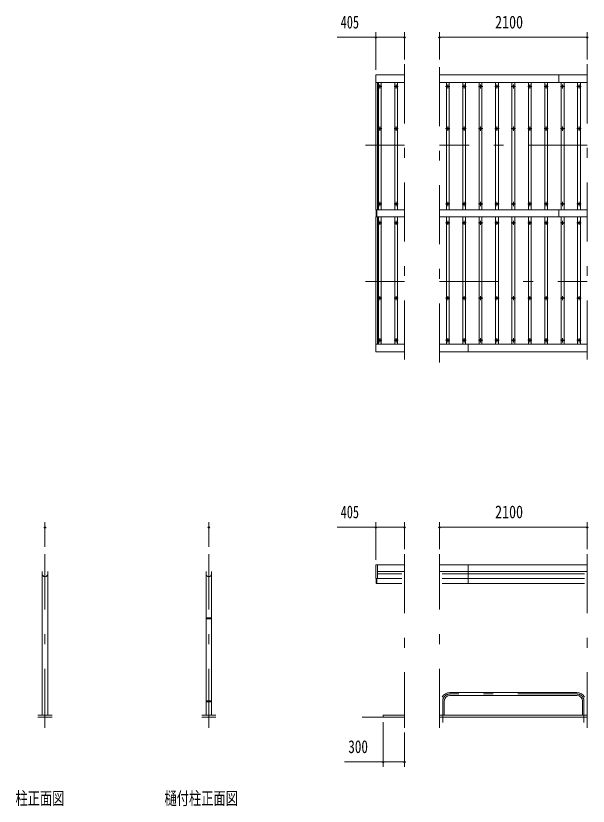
# Model space of a CAD drawing. Units: millimetres, scale not verified. Extents: x -30294 to 30299, y -14700 to 14700.
# Drawn here: x -30294 to -22153, y 1862 to 13103 of the extents above; entities that cross this region are included whole.
import ezdxf
from ezdxf.enums import TextEntityAlignment as Align

# ---------------------------------------------------------------- set-up
doc = ezdxf.new("R2010")
doc.units = ezdxf.units.MM
doc.header["$LTSCALE"] = 70
doc.linetypes.add('USER3', pattern=[24, 12, -5, 2, -5])
for name, color, linetype, lineweight in [('0-2_1-0BOLD', 7, 'Continuous', 18), ('0-3_1-2CENTER', 3, 'USER3', 18), ('0-4_1-4THIN', 4, 'Continuous', 18), ('0-5_1-5DIM', 3, 'Continuous', 18)]:
    doc.layers.add(name, color=color, linetype=linetype, lineweight=lineweight)
doc.styles.add('ＭＳ ゴシック', font='')
doc.styles.get('ＭＳ ゴシック').set_extended_font_data('MS Gothic')

msp = doc.modelspace()

# ---------------------------------------------------------------- linework, layer by layer
at = {"layer": '0-2_1-0BOLD'}
for p, q in [((-22167.38, 12262.54), (-24267.39, 12262.54)), ((-22572.39, 12152.54), (-22572.39, 12262.54)), ((-24767.38, 12152.54), (-25172.38, 12152.54)), ((-25147.38, 12152.54), (-25147.38, 10343.05)), ((-24267.39, 12152.54), (-22167.38, 12152.54)), ((-25167.38, 10242.02), (-25167.38, 10343.05)), ((-25157.38, 10343.05), (-25157.38, 10242.02)), ((-24267.39, 10343.05), (-22167.38, 10343.05)), ((-22572.39, 10343.06), (-22572.39, 10242.02)), ((-25147.38, 10242.02), (-25147.38, 8432.54)), ((-22167.38, 10242.02), (-24267.39, 10242.02)), ((-25172.38, 8432.54), (-24767.38, 8432.54)), ((-22167.38, 8432.54), (-24267.39, 8432.54)), ((-23862.38, 8432.54), (-23862.38, 8322.54)), ((-24267.39, 8322.54), (-22167.38, 8322.54)), ((-25147.39, 5101.42), (-25147.39, 5295.54)), ((-22167.38, 5295.54), (-24267.39, 5295.54)), ((-23862.38, 5030.38), (-23862.38, 5295.54)), ((-29916.72, 3157.54), (-29916.72, 5201.58)), ((-29840.41, 5201.58), (-29840.41, 3157.54)), ((-27586.99, 4541.07), (-27586.99, 5201.58)), ((-27510.69, 5201.58), (-27510.69, 4541.07)), ((-24767.38, 5201.58), (-25147.39, 5201.58)), ((-24267.39, 5201.58), (-22167.38, 5201.58)), ((-25167.39, 5030.38), (-25167.39, 5101.42)), ((-25157.39, 5101.42), (-25157.39, 5030.38)), ((-25147.39, 5167.04), (-24805.53, 5167.04)), ((-22205.53, 5167.04), (-24229.23, 5167.04)), ((-24229.23, 5101.42), (-22205.53, 5101.42)), ((-25167.39, 5030.38), (-24805.53, 5030.38)), ((-24229.23, 5030.38), (-22205.53, 5030.38)), ((-27586.99, 3361.93), (-27586.99, 4525.08)), ((-27551.89, 4541.07), (-27551.89, 4525.08)), ((-27551.89, 4533.08), (-27545.79, 4533.08)), ((-27545.79, 4525.08), (-27545.79, 4541.07)), ((-27510.69, 4525.08), (-27510.69, 3361.93)), ((-24121.03, 3478.89), (-22313.73, 3478.89)), ((-22313.73, 3436.19), (-24121.03, 3436.19)), ((-27586.99, 3157.54), (-27586.99, 3345.93)), ((-27551.89, 3361.93), (-27551.89, 3345.93)), ((-27551.89, 3353.93), (-27545.79, 3353.93)), ((-27545.79, 3345.93), (-27545.79, 3361.93)), ((-27510.69, 3345.93), (-27510.69, 3157.54)), ((-24199.68, 3357.54), (-24199.68, 3157.54)), ((-22235.08, 3157.54), (-22235.08, 3357.54)), ((-29778.57, 3157.54), (-29978.57, 3157.54)), ((-27648.84, 3157.54), (-27448.84, 3157.54)), ((-22167.38, 3157.54), (-24267.39, 3157.54)), ((-29978.57, 3127.54), (-29778.57, 3127.54)), ((-27448.84, 3127.54), (-27648.84, 3127.54)), ((-24767.38, 3127.54), (-25367.39, 3127.54)), ((-24267.39, 3127.54), (-22167.38, 3127.54))]:
    msp.add_line(p, q, dxfattribs=at)
for points in [[(-24767.38, 10343.05), (-25172.38, 10343.05), (-25172.38, 12262.54), (-24767.38, 12262.54)], [(-24767.38, 8322.54), (-25172.38, 8322.54), (-25172.38, 10242.02), (-24767.38, 10242.02)], [(-24805.53, 5101.42), (-25172.38, 5101.42), (-25172.38, 5295.54), (-24767.38, 5295.54)], [(-24767.38, 3157.54), (-25067.38, 3157.54), (-25067.38, 3127.54)]]:
    msp.add_lwpolyline(points, dxfattribs=at)
for points in [[(-27588.59, 4525.08), (-27509.09, 4525.08), (-27509.09, 4541.07), (-27588.59, 4541.07)], [(-27588.59, 3345.93), (-27509.09, 3345.93), (-27509.09, 3361.93), (-27588.59, 3361.93)]]:
    msp.add_lwpolyline(points, close=True, dxfattribs=at)
for centre in [(-25117.38, 12097.53), (-24884.05, 12097.54), (-24150.72, 12097.54), (-23917.38, 12097.54), (-23684.05, 12097.54), (-23450.72, 12097.54), (-23217.38, 12097.54), (-22984.05, 12097.54), (-22750.72, 12097.54), (-22517.38, 12097.54), (-22284.05, 12097.54), (-25117.38, 11497.53), (-24884.05, 11497.54), (-24150.72, 11497.54), (-23917.38, 11497.54), (-23684.05, 11497.54), (-23450.72, 11497.54), (-23217.38, 11497.54), (-22984.05, 11497.54), (-22750.72, 11497.54), (-22517.38, 11497.54), (-22284.05, 11497.54), (-25117.38, 10427.54), (-24884.05, 10427.54), (-24150.72, 10427.54), (-23917.38, 10427.54), (-23684.05, 10427.54), (-23450.72, 10427.54), (-23217.38, 10427.54), (-22984.05, 10427.54), (-22750.72, 10427.54), (-22517.38, 10427.54), (-22284.05, 10427.54), (-25117.38, 10157.54), (-24884.05, 10157.54), (-24150.72, 10157.54), (-23917.38, 10157.54), (-23684.05, 10157.54), (-23450.72, 10157.54), (-23217.38, 10157.54), (-22984.05, 10157.54), (-22750.72, 10157.54), (-22517.38, 10157.54), (-22284.05, 10157.54), (-25117.38, 9087.54), (-24884.05, 9087.55), (-24150.72, 9087.55), (-23917.38, 9087.55), (-23684.05, 9087.55), (-23450.72, 9087.55), (-23217.38, 9087.55), (-22984.05, 9087.55), (-22750.72, 9087.55), (-22517.38, 9087.55), (-22284.05, 9087.55), (-25117.38, 8487.54), (-24884.05, 8487.55), (-24150.72, 8487.55), (-23917.38, 8487.55), (-23684.05, 8487.55), (-23450.72, 8487.55), (-23217.38, 8487.55), (-22984.05, 8487.55), (-22750.72, 8487.55), (-22517.38, 8487.55), (-22284.05, 8487.55)]:
    msp.add_circle(centre, 10, dxfattribs=at)
for centre, radius, start, end in [((-29878.57, 5163.43), 38.15, 180, 0), ((-27548.84, 5163.43), 38.15, 180, 0), ((-24121.03, 3357.54), 121.35, 90, 153.08894), ((-24121.03, 3357.54), 78.65, 90, 180), ((-22313.73, 3357.54), 121.35, 26.92177, 90), ((-22313.73, 3357.54), 78.65, 0, 90)]:
    msp.add_arc(centre, radius, start, end, dxfattribs=at)
at = {"layer": '0-3_1-2CENTER'}
for p, q in [((-24767.38, 12412.54), (-24767.38, 8172.53)), ((-24267.39, 8172.53), (-24267.39, 12412.54)), ((-22167.38, 12412.54), (-22167.38, 8172.53)), ((-25087.39, 12097.53), (-25147.39, 12097.53)), ((-25117.38, 12127.53), (-25117.38, 12067.54)), ((-24854.05, 12097.54), (-24914.05, 12097.54)), ((-24884.05, 12127.54), (-24884.05, 12067.54)), ((-24120.72, 12097.54), (-24180.72, 12097.54)), ((-24150.72, 12067.54), (-24150.72, 12127.54)), ((-23887.39, 12097.54), (-23947.39, 12097.54)), ((-23917.38, 12127.54), (-23917.38, 12067.54)), ((-23654.06, 12097.54), (-23714.05, 12097.54)), ((-23684.05, 12067.54), (-23684.05, 12127.54)), ((-23420.72, 12097.54), (-23480.72, 12097.54)), ((-23450.72, 12127.54), (-23450.72, 12067.54)), ((-23187.39, 12097.54), (-23247.39, 12097.54)), ((-23217.38, 12067.54), (-23217.38, 12127.54)), ((-22954.06, 12097.54), (-23014.05, 12097.54)), ((-22984.05, 12127.54), (-22984.05, 12067.54)), ((-22720.72, 12097.54), (-22780.72, 12097.54)), ((-22750.72, 12067.54), (-22750.72, 12127.54)), ((-22487.39, 12097.54), (-22547.39, 12097.54)), ((-22517.38, 12127.54), (-22517.38, 12067.54)), ((-22254.06, 12097.54), (-22314.05, 12097.54)), ((-22284.05, 12067.54), (-22284.05, 12127.54)), ((-25087.39, 11497.53), (-25147.39, 11497.53)), ((-25117.38, 11527.54), (-25117.38, 11467.53)), ((-24914.05, 11497.54), (-24854.05, 11497.54)), ((-24884.05, 11467.54), (-24884.05, 11527.54)), ((-24180.72, 11497.54), (-24120.72, 11497.54)), ((-24150.72, 11467.54), (-24150.72, 11527.54)), ((-23887.39, 11497.54), (-23947.39, 11497.54)), ((-23917.38, 11527.54), (-23917.38, 11467.54)), ((-23714.05, 11497.54), (-23654.06, 11497.54)), ((-23684.05, 11467.54), (-23684.05, 11527.54)), ((-23420.72, 11497.54), (-23480.72, 11497.54)), ((-23450.72, 11527.54), (-23450.72, 11467.54)), ((-23247.39, 11497.54), (-23187.39, 11497.54)), ((-23217.38, 11467.54), (-23217.38, 11527.54)), ((-22954.06, 11497.54), (-23014.05, 11497.54)), ((-22984.05, 11527.54), (-22984.05, 11467.54)), ((-22780.72, 11497.54), (-22720.72, 11497.54)), ((-22750.72, 11467.54), (-22750.72, 11527.54)), ((-22487.39, 11497.54), (-22547.39, 11497.54)), ((-22517.38, 11527.54), (-22517.38, 11467.54)), ((-22314.05, 11497.54), (-22254.06, 11497.54)), ((-22284.05, 11467.54), (-22284.05, 11527.54)), ((-24767.38, 11262.54), (-25322.38, 11262.54)), ((-22167.38, 11262.54), (-24267.39, 11262.54)), ((-25117.38, 10397.53), (-25117.38, 10457.53)), ((-24884.05, 10457.54), (-24884.05, 10397.54)), ((-24150.72, 10397.54), (-24150.72, 10457.54)), ((-23917.38, 10457.54), (-23917.38, 10397.54)), ((-23684.05, 10397.54), (-23684.05, 10457.54)), ((-23450.72, 10457.54), (-23450.72, 10397.54)), ((-23217.38, 10397.54), (-23217.38, 10457.54)), ((-22984.05, 10457.54), (-22984.05, 10397.54)), ((-22750.72, 10397.54), (-22750.72, 10457.54)), ((-22517.38, 10457.54), (-22517.38, 10397.54)), ((-22284.05, 10397.54), (-22284.05, 10457.54)), ((-25087.39, 10427.54), (-25147.39, 10427.54)), ((-24914.05, 10427.54), (-24854.05, 10427.54)), ((-24120.72, 10427.54), (-24180.72, 10427.54)), ((-23947.39, 10427.54), (-23887.39, 10427.54)), ((-23654.06, 10427.54), (-23714.05, 10427.54)), ((-23480.72, 10427.54), (-23420.72, 10427.54)), ((-23187.39, 10427.54), (-23247.39, 10427.54)), ((-23014.05, 10427.54), (-22954.06, 10427.54)), ((-22720.72, 10427.54), (-22780.72, 10427.54)), ((-22547.39, 10427.54), (-22487.39, 10427.54)), ((-22254.06, 10427.54), (-22314.05, 10427.54)), ((-25147.39, 10157.54), (-25087.39, 10157.54)), ((-25117.38, 10127.54), (-25117.38, 10187.54)), ((-24854.05, 10157.54), (-24914.05, 10157.54)), ((-24884.05, 10187.55), (-24884.05, 10127.55)), ((-24180.72, 10157.54), (-24120.72, 10157.54)), ((-24150.72, 10127.55), (-24150.72, 10187.55)), ((-23887.39, 10157.54), (-23947.39, 10157.54)), ((-23917.38, 10187.55), (-23917.38, 10127.55)), ((-23714.05, 10157.54), (-23654.06, 10157.54)), ((-23684.05, 10127.55), (-23684.05, 10187.55)), ((-23420.72, 10157.54), (-23480.72, 10157.54)), ((-23450.72, 10187.55), (-23450.72, 10127.55)), ((-23247.39, 10157.54), (-23187.39, 10157.54)), ((-23217.38, 10127.55), (-23217.38, 10187.55)), ((-22954.06, 10157.54), (-23014.05, 10157.54)), ((-22984.05, 10187.55), (-22984.05, 10127.55)), ((-22780.72, 10157.54), (-22720.72, 10157.54)), ((-22750.72, 10127.55), (-22750.72, 10187.55)), ((-22487.39, 10157.54), (-22547.39, 10157.54)), ((-22517.38, 10187.55), (-22517.38, 10127.55)), ((-22314.05, 10157.54), (-22254.06, 10157.54)), ((-22284.05, 10127.55), (-22284.05, 10187.55)), ((-24767.38, 9322.54), (-25322.38, 9322.54)), ((-24267.39, 9322.54), (-22167.38, 9322.54)), ((-25117.38, 9057.54), (-25117.38, 9117.54)), ((-24884.05, 9117.55), (-24884.05, 9057.54)), ((-24150.72, 9057.54), (-24150.72, 9117.55)), ((-23917.38, 9117.55), (-23917.38, 9057.54)), ((-23684.05, 9057.54), (-23684.05, 9117.55)), ((-23450.72, 9117.55), (-23450.72, 9057.54)), ((-23217.38, 9057.54), (-23217.38, 9117.55)), ((-22984.05, 9117.55), (-22984.05, 9057.54)), ((-22750.72, 9057.54), (-22750.72, 9117.55)), ((-22517.38, 9117.55), (-22517.38, 9057.54)), ((-22284.05, 9117.55), (-22284.05, 9057.54)), ((-25087.39, 9087.54), (-25147.39, 9087.54)), ((-24914.05, 9087.55), (-24854.05, 9087.55)), ((-24120.72, 9087.55), (-24180.72, 9087.55)), ((-23887.39, 9087.55), (-23947.39, 9087.55)), ((-23654.06, 9087.55), (-23714.05, 9087.55)), ((-23420.72, 9087.55), (-23480.72, 9087.55)), ((-23187.39, 9087.55), (-23247.39, 9087.55)), ((-22954.06, 9087.55), (-23014.05, 9087.55)), ((-22720.72, 9087.55), (-22780.72, 9087.55)), ((-22487.39, 9087.55), (-22547.39, 9087.55)), ((-22254.06, 9087.55), (-22314.05, 9087.55)), ((-25087.39, 8487.54), (-25147.39, 8487.54)), ((-25117.38, 8517.54), (-25117.38, 8457.54)), ((-24854.05, 8487.55), (-24914.05, 8487.55)), ((-24884.05, 8457.55), (-24884.05, 8517.55)), ((-24120.72, 8487.55), (-24180.72, 8487.55)), ((-24150.72, 8457.55), (-24150.72, 8517.55)), ((-23887.39, 8487.55), (-23947.39, 8487.55)), ((-23917.38, 8517.55), (-23917.38, 8457.55)), ((-23654.06, 8487.55), (-23714.05, 8487.55)), ((-23684.05, 8457.55), (-23684.05, 8517.55)), ((-23420.72, 8487.55), (-23480.72, 8487.55)), ((-23450.72, 8517.55), (-23450.72, 8457.55)), ((-23187.39, 8487.55), (-23247.39, 8487.55)), ((-23217.38, 8457.55), (-23217.38, 8517.55)), ((-22954.06, 8487.55), (-23014.05, 8487.55)), ((-22984.05, 8517.55), (-22984.05, 8457.55)), ((-22720.72, 8487.55), (-22780.72, 8487.55)), ((-22750.72, 8457.55), (-22750.72, 8517.55)), ((-22487.39, 8487.55), (-22547.39, 8487.55)), ((-22517.38, 8517.55), (-22517.38, 8457.55)), ((-22254.06, 8487.55), (-22314.05, 8487.55)), ((-22284.05, 8457.55), (-22284.05, 8517.55)), ((-29878.57, 2977.54), (-29878.57, 5445.54)), ((-27548.84, 2977.54), (-27548.84, 5445.54)), ((-24767.38, 5445.55), (-24767.38, 2977.54)), ((-24267.39, 2977.54), (-24267.39, 5445.55)), ((-22167.38, 5445.55), (-22167.38, 2977.54)), ((-22313.73, 3457.54), (-24121.03, 3457.54)), ((-24221.03, 3357.54), (-24221.03, 3052.54)), ((-22213.73, 3052.54), (-22213.73, 3357.54))]:
    msp.add_line(p, q, dxfattribs=at)
for centre, start, end in [((-24121.03, 3357.54), 90, 180), ((-22313.73, 3357.54), 0, 90)]:
    msp.add_arc(centre, 100, start, end, dxfattribs=at)
at = {"layer": '0-4_1-4THIN'}
for p, q in [((-25137.39, 12152.53), (-25137.39, 10343.04)), ((-25097.39, 10343.04), (-25097.39, 12152.53)), ((-24904.05, 12152.54), (-24904.05, 10343.05)), ((-24864.06, 10343.05), (-24864.06, 12152.54)), ((-24170.72, 12152.54), (-24170.72, 10343.05)), ((-24130.72, 10343.05), (-24130.72, 12152.54)), ((-23937.39, 12152.54), (-23937.39, 10343.05)), ((-23897.39, 10343.05), (-23897.39, 12152.54)), ((-23704.05, 12152.54), (-23704.05, 10343.05)), ((-23664.06, 10343.05), (-23664.06, 12152.54)), ((-23470.72, 12152.54), (-23470.72, 10343.05)), ((-23430.72, 10343.05), (-23430.72, 12152.54)), ((-23237.39, 12152.54), (-23237.39, 10343.05)), ((-23197.39, 10343.05), (-23197.39, 12152.54)), ((-23004.05, 12152.54), (-23004.05, 10343.05)), ((-22964.06, 10343.05), (-22964.06, 12152.54)), ((-22770.72, 12152.54), (-22770.72, 10343.05)), ((-22730.72, 10343.05), (-22730.72, 12152.54)), ((-22537.39, 12152.54), (-22537.39, 10343.05)), ((-22497.39, 10343.05), (-22497.39, 12152.54)), ((-22304.05, 12152.54), (-22304.05, 10343.05)), ((-22264.06, 10343.05), (-22264.06, 12152.54)), ((-25137.39, 8432.54), (-25137.39, 10242.04)), ((-25097.39, 10242.04), (-25097.39, 8432.54)), ((-24904.05, 8432.55), (-24904.05, 10242.04)), ((-24864.06, 10242.04), (-24864.06, 8432.55)), ((-24170.72, 8432.55), (-24170.72, 10242.04)), ((-24130.72, 10242.04), (-24130.72, 8432.55)), ((-23937.39, 8432.55), (-23937.39, 10242.04)), ((-23897.39, 10242.04), (-23897.39, 8432.55)), ((-23704.05, 8432.55), (-23704.05, 10242.04)), ((-23664.06, 10242.04), (-23664.06, 8432.55)), ((-23470.72, 8432.55), (-23470.72, 10242.04)), ((-23430.72, 10242.04), (-23430.72, 8432.55)), ((-23237.39, 8432.55), (-23237.39, 10242.04)), ((-23197.39, 10242.04), (-23197.39, 8432.55)), ((-23004.05, 8432.55), (-23004.05, 10242.04)), ((-22964.06, 10242.04), (-22964.06, 8432.55)), ((-22770.72, 8432.55), (-22770.72, 10242.04)), ((-22730.72, 10242.04), (-22730.72, 8432.55)), ((-22537.39, 8432.55), (-22537.39, 10242.04)), ((-22497.39, 10242.04), (-22497.39, 8432.55)), ((-22304.05, 8432.55), (-22304.05, 10242.04)), ((-22264.06, 10242.04), (-22264.06, 8432.55))]:
    msp.add_line(p, q, dxfattribs=at)
at = {"layer": '0-5_1-5DIM'}
for p, q in [((-25172.38, 12332.54), (-25172.38, 12867.54)), ((-24767.38, 12867.54), (-24767.38, 12482.54)), ((-24267.39, 12482.54), (-24267.39, 12867.54)), ((-22167.38, 12867.54), (-22167.38, 12482.54)), ((-25172.38, 12797.54), (-25721.88, 12797.54)), ((-25158.38, 12797.54), (-25186.38, 12797.54)), ((-25172.38, 12797.54), (-24767.38, 12797.54)), ((-24753.38, 12797.54), (-24781.38, 12797.54)), ((-24253.38, 12797.54), (-24281.38, 12797.54)), ((-24267.39, 12797.54), (-22167.38, 12797.54)), ((-22153.38, 12797.54), (-22181.38, 12797.54)), ((-29878.57, 5551.54), (-29878.57, 5901.54)), ((-27548.84, 5551.54), (-27548.84, 5901.54)), ((-25172.38, 5901.54), (-25172.38, 5365.54)), ((-24767.38, 5901.54), (-24767.38, 5515.55)), ((-24267.39, 5515.55), (-24267.39, 5901.54)), ((-22167.38, 5515.55), (-22167.38, 5901.54)), ((-29864.57, 5831.54), (-29892.57, 5831.54)), ((-27534.84, 5831.54), (-27562.84, 5831.54)), ((-25721.89, 5831.54), (-25172.39, 5831.54)), ((-25158.38, 5831.54), (-25186.38, 5831.54)), ((-25172.38, 5831.54), (-24767.38, 5831.54)), ((-24753.38, 5831.54), (-24781.38, 5831.54)), ((-24253.38, 5831.54), (-24281.38, 5831.54)), ((-24267.39, 5831.54), (-22167.38, 5831.54)), ((-22153.38, 5831.54), (-22181.38, 5831.54)), ((-25067.38, 2422.54), (-25067.38, 3057.54)), ((-24767.38, 2907.54), (-24767.38, 2422.54)), ((-25067.38, 2492.54), (-25616.88, 2492.54)), ((-25053.38, 2492.54), (-25081.38, 2492.54)), ((-25067.38, 2492.54), (-24767.38, 2492.54)), ((-24753.38, 2492.54), (-24781.38, 2492.54))]:
    msp.add_line(p, q, dxfattribs=at)
for centre in [(-25172.38, 12797.54), (-24767.38, 12797.54), (-24267.38, 12797.54), (-22167.38, 12797.54), (-29878.57, 5831.54), (-27548.84, 5831.54), (-25172.38, 5831.54), (-24767.38, 5831.54), (-24267.38, 5831.54), (-22167.38, 5831.54), (-25067.38, 2492.54), (-24767.38, 2492.54)]:
    msp.add_arc(centre, 14, 180, 0, dxfattribs=at)

# ---------------------------------------------------------------- texts
at = {"layer": '0-5_1-5DIM', "color": 7, "style": 'ＭＳ ゴシック'}
for s, width, p in [('405', 0.7, (-25673.07, 12867.54)), ('2100', 0.8, (-23476.93, 12867.54)), ('405', 0.7, (-25673.07, 5901.54)), ('2100', 0.8, (-23476.93, 5901.54)), ('300', 0.75, (-25564.88, 2562.54)), ('柱正面図', 0.7, (-30298.57, 1827.4)), ('樋付柱正面図', 0.7, (-28178.83, 1827.4))]:
    msp.add_text(s, height=182.3, dxfattribs=dict(at, width=width)).set_placement(p, align=Align.BOTTOM_LEFT)

doc.saveas('drawing.dxf')
